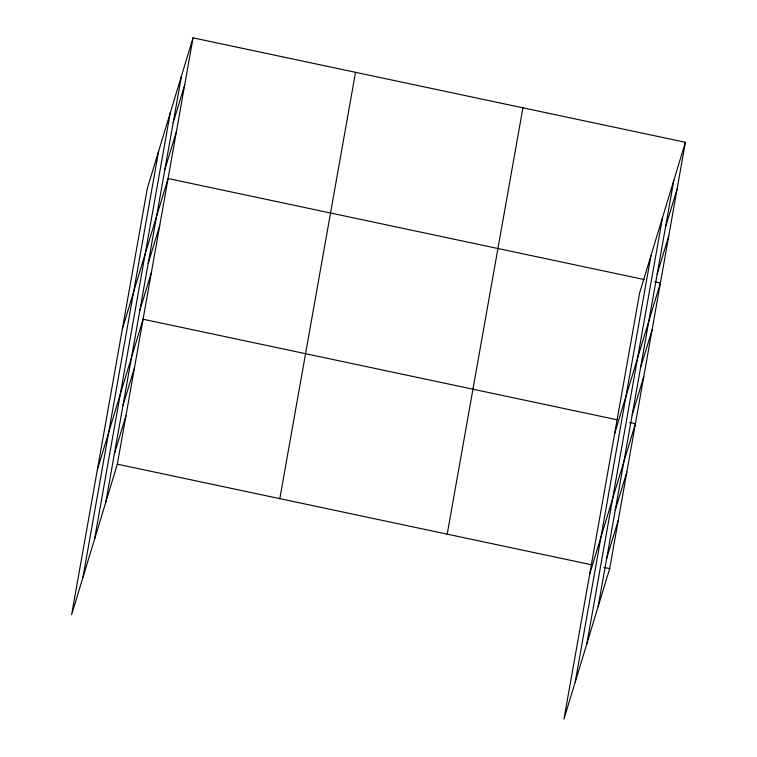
<?xml version="1.0" encoding="UTF-8"?>
<svg xmlns="http://www.w3.org/2000/svg" width="757" height="757" viewBox="0 0 757 757"><rect width="100%" height="100%" fill="white"/><g stroke="black" fill="none" stroke-linecap="round" stroke-linejoin="round"><path stroke-width="1.14" d="M82.891 577.582L158.601 151.249M94.511 539.334L170.221 113.001M105.791 502.203L181.5 75.87M193.054 37.85L147.322 188.379L71.612 614.712L117.344 464.183L193.054 37.85L685.388 142.288L609.678 568.621L563.946 719.15L639.656 292.817L685.388 142.288M279.816 498.645L355.525 72.312M447.207 534.158L522.917 107.825M575.225 682.019L650.935 255.696M586.845 643.772L662.555 217.439M598.125 606.641L673.834 180.308M173.173 122.766L184.727 84.746M164.846 169.663L176.4 131.642M122.341 329.068L168.073 178.538L644.273 279.56M148.192 263.455L159.746 225.435M139.865 310.351L151.419 272.331M97.35 469.756L143.092 319.227L616.983 419.757M122.956 405.572L134.509 367.542M114.373 453.888L125.927 415.867M665.507 227.204L677.061 189.184M657.18 274.1L668.734 236.08M614.665 433.506L660.407 282.976L654.644 281.755M640.526 367.893L652.08 329.872M632.199 414.789L643.743 376.768M589.684 574.194L635.416 423.665L629.663 422.444M615.29 510.01L626.843 471.98M606.707 558.325L618.261 520.305M117.344 464.183L591.245 564.713M603.916 567.4L609.678 568.621"/></g></svg>
